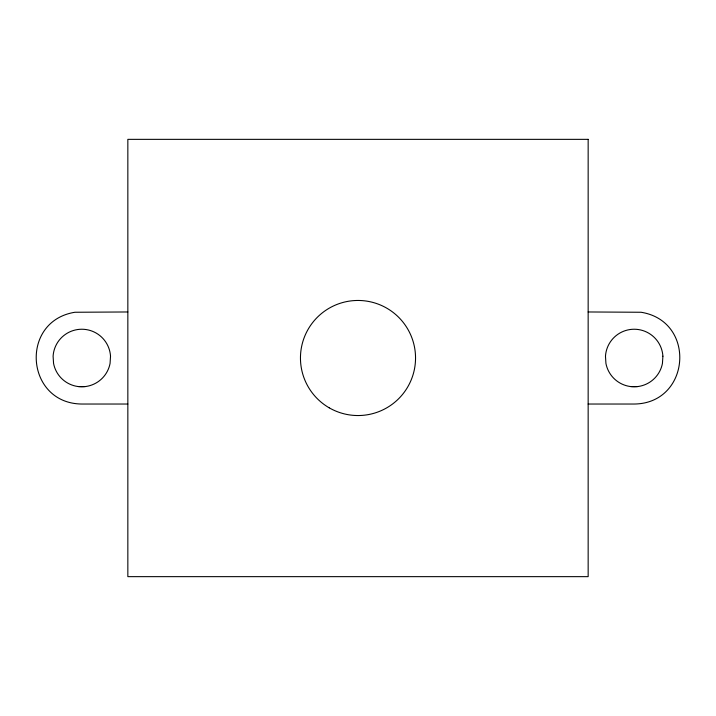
<?xml version="1.0" encoding="UTF-8"?>
<svg xmlns="http://www.w3.org/2000/svg" width="716" height="716" viewBox="0 0 716 716"><rect width="100%" height="100%" fill="white"/><g stroke="black" fill="none" stroke-linecap="round" stroke-linejoin="round"><path stroke-width="1.07" d="M127.842 311.97L74.938 312.257C19.269 321.171 25.445 403.511 81.812 404.03L127.842 404.03M78.205 386.542L85.419 386.542M630.581 386.542L637.795 386.542M588.158 404.03L634.188 404.03C690.555 403.511 696.731 321.171 641.062 312.257L588.158 311.97M110.524 356.192L110.076 363.388A28.765 28.765 0 0 1 53.557 363.388L53.1 356.192A28.765 28.765 0 0 1 81.812 329.235A28.765 28.765 0 0 1 110.524 356.192M662.9 356.192L662.443 363.388A28.765 28.765 0 0 1 605.924 363.388L605.476 356.192A28.765 28.765 0 0 1 634.188 329.235A28.765 28.765 0 0 1 662.9 356.192M588.158 139.351L127.842 139.351L127.842 576.649L588.158 576.649L588.158 139.351M329.235 407.834A57.54 57.54 0 0 0 415.54 358A57.54 57.54 0 0 0 329.235 308.166A57.54 57.54 0 0 0 329.235 407.834"/></g></svg>
